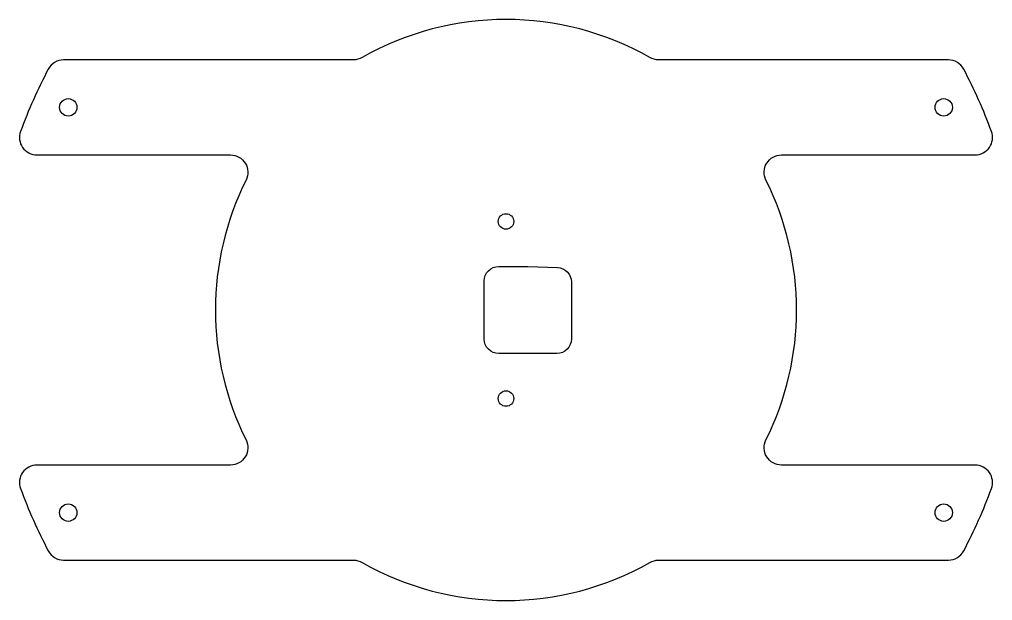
# Model space of a CAD drawing. Header units: millimetres. Extents: x -84 to 84, y -54 to 46.
import ezdxf

# ---------------------------------------------------------------- set-up
doc = ezdxf.new("R2010")
doc.units = ezdxf.units.MM
doc.layers.get('0').update_dxf_attribs({"linetype": 'CONTINUOUS'})

msp = doc.modelspace()

# ---------------------------------------------------------------- linework, layer by layer
for points in [[(80.71, 22.49, 0.521636), (83.53, 26.52, 0.032995), (78.76, 37.24, 0.278491), (76.11, 38.85), (26.25, 38.85, -0.130246), (24.76, 39.24, 0.264987), (-24.76, 39.24, -0.130246), (-26.25, 38.85), (-76.11, 38.85, 0.278491), (-78.76, 37.24, 0.032995), (-83.53, 26.52, 0.521636), (-80.71, 22.49), (-47.41, 22.49, -0.557419), (-44.73, 18.14, 0.235879), (-44.73, -26.54, -0.557419), (-47.41, -30.89), (-80.71, -30.89, 0.521636), (-83.53, -34.92, 0.032995), (-78.76, -45.64, 0.278491), (-76.11, -47.25), (-26.25, -47.25, -0.130246), (-24.76, -47.64, 0.264987), (24.76, -47.64, -0.130246), (26.25, -47.25), (76.11, -47.25, 0.278491), (78.76, -45.64, 0.032995), (83.53, -34.92, 0.521636), (80.71, -30.89), (47.41, -30.89, -0.557419), (44.73, -26.54, 0.235879), (44.73, 18.14, -0.557419), (47.41, 22.49)], [(3.75, 3.3), (8.84, 3.11, -0.403609), (11.25, 0.62), (11.25, -9.2, -0.414214), (8.75, -11.7), (-1.25, -11.7, -0.414214), (-3.75, -9.2), (-3.75, 0.8, -0.414214), (-1.25, 3.3)]]:
    msp.add_lwpolyline(points, format="xyb", close=True)
for centre, radius in [((-75.32, 30.67), 1.5), ((75.32, 30.67), 1.5), ((0, 11.04), 1.33), ((0, -19.44), 1.33), ((-75.32, -39.07), 1.5), ((75.32, -39.07), 1.5)]:
    msp.add_circle(centre, radius)

doc.saveas('drawing.dxf')
